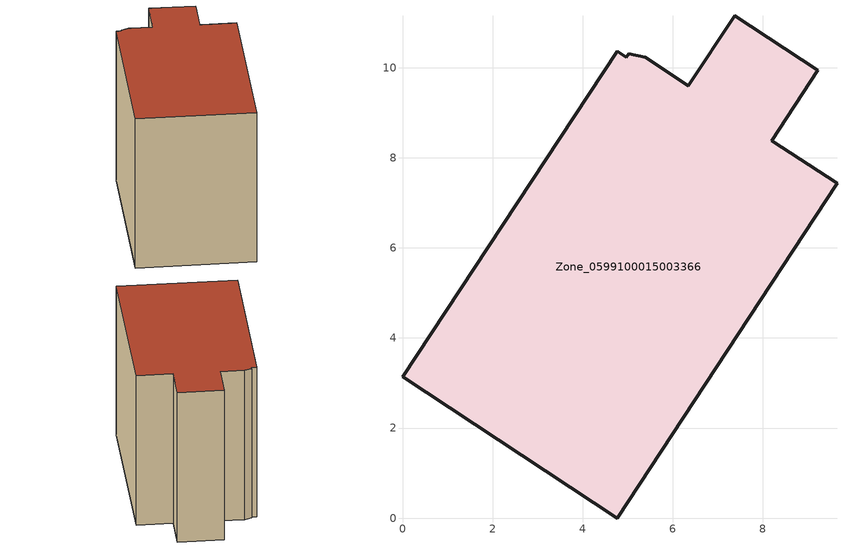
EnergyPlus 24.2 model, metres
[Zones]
Zone_0599100015003366
 floor ground (C_G): 6.35,9.6 7.38,11.15 9.22,9.94 8.2,8.38 9.65,7.43 4.77,0 0,3.13 4.77,10.37 4.97,10.23 5.03,10.31 5.39,10.23 z0.82
 wall outside (C_F): 8.2,8.38 9.22,9.94 7.38,11.15 6.35,9.6 5.39,10.23 5.03,10.31 4.97,10.23 4.77,10.37 0,3.13 4.77,0 9.65,7.43 8.2,8.38 z0.82:8.76
 roof outside (C_R): 4.77,10.37 0,3.13 4.77,0 9.65,7.43 8.2,8.38 9.22,9.94 7.38,11.15 6.35,9.6 5.39,10.23 5.03,10.31 4.97,10.23 z8.76
[BUILDING]
Pand.0599100015003366: North Axis=0; Terrain=City; Loads Convergence Tolerance Value=0.04; Temperature Convergence Tolerance Value=0.4; Solar Distribution=FullExterior; Maximum Number of Warmup Days=25; Minimum Number of Warmup Days=1
[Site:Location]
Rotterdam.The.Hague.AP_ZH_NLD Design_Conditions: Latitude=51.96; Longitude=4.45; Time Zone=1; Elevation=-4.5
[SITE:GROUNDTEMPERATURE:BUILDINGSURFACE]
18, 18, 18, 18, 18, 18, 18, 18, 18, 18, 18, 18
[MATERIAL] Thermal Absorptance=0.9; Solar Absorptance=0.7; Visible Absorptance=0.7
Name | Roughness | Thickness | Conductivity | Density | Specific Heat
G.TI.1965-1974 | MediumSmooth | 0.15 | 0.882353 | 540 | 1210
F.TI.1965-1974 | Rough | 0.3 | 0.697674 | 1920 | 840
R.TI.1965-1974 | MediumRough | 0.2 | 0.232558 | 1500 | 1000
[CONSTRUCTION]
C_G: G.TI.1965-1974
C_F: F.TI.1965-1974
C_R: R.TI.1965-1974
[ZONE]
Zone_0599100015003366: Type=1; Multiplier=1; Ceiling Height=Autocalculate; Volume=Autocalculate; Floor Area=autocalculate; Part of Total Floor Area=Yes
[ZONEINFILTRATION:DESIGNFLOWRATE]
Infil_Zone_0599100015003366: Zone or ZoneList or Space or SpaceList=Zone_0599100015003366; Schedule=AlwaysOn; Design Flow Rate Calculation Method=Flow/Area; Flow Rate per Floor Area=0.003; Constant Term Coefficient=1; Temperature Term Coefficient=0; Velocity Term Coefficient=0; Velocity Squared Term Coefficient=0
[HVACTEMPLATE:ZONE:IDEALLOADSAIRSYSTEM]
Zone_0599100015003366: Maximum Heating Supply Air Temperature=50; Minimum Cooling Supply Air Temperature=13; Maximum Heating Supply Air Humidity Ratio=0.0156; Minimum Cooling Supply Air Humidity Ratio=0.0077; Heating Limit=NoLimit; Cooling Limit=NoLimit; Dehumidification Control Type=ConstantSensibleHeatRatio; Cooling Sensible Heat Ratio=0.7; Dehumidification Setpoint=60; Humidification Control Type=None; Humidification Setpoint=30; Outdoor Air Method=None; Outdoor Air Flow Rate per Person=0.00944; Outdoor Air Flow Rate per Zone Floor Area=0; Outdoor Air Flow Rate per Zone=0; Demand Controlled Ventilation Type=None; Outdoor Air Economizer Type=NoEconomizer; Heat Recovery Type=None; Sensible Heat Recovery Effectiveness=0.7; Latent Heat Recovery Effectiveness=0.65
[ZONECONTROL:THERMOSTAT]
ThermostatControl_Zone_0599100015003366: Zone or ZoneList=Zone_0599100015003366; Control Type Schedule=DualSetpointControlType; Control 1=Thermostat_Zone_0599100015003366; Temperature Difference Between Cutout And Setpoint=0
[THERMOSTATSETPOINT:DUALSETPOINT]
Thermostat_Zone_0599100015003366: Heating Setpoint Temperature Schedule=HeatingSetpoint_Zone_0599100015003366; Cooling Setpoint Temperature Schedule=CoolingSetpoint_Zone_0599100015003366
[SCHEDULE:COMPACT]
HeatingSetpoint_Zone_0599100015003366: Through: 12/31, For: AllDays, Until: 24:00, 21
CoolingSetpoint_Zone_0599100015003366: Through: 12/31, For: AllDays, Until: 24:00, 24
DualSetpointControlType: Through: 12/31, For: AllDays, Until: 24:00, 4
AlwaysOn: Through: 12/31, For: AllDays, Until: 24:00, 1
